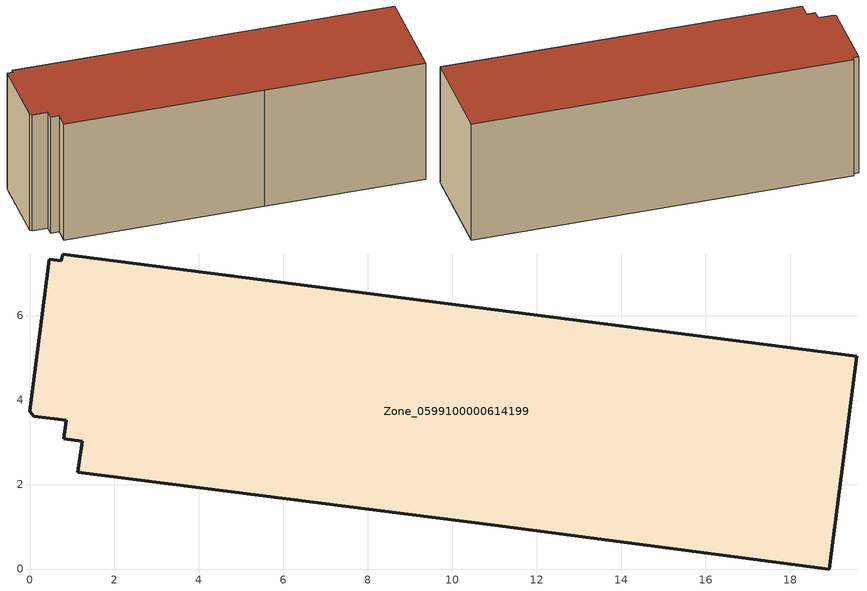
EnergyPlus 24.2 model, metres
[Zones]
Zone_0599100000614199
 floor ground (C_G): 0.86,3.52 0.09,3.62 0,3.73 0.46,7.33 0.75,7.3 0.78,7.46 19.57,5.04 18.92,0 11,1.03 1.13,2.3 1.24,3.03 0.81,3.08 z0
 wall outside (C_F): 19.57,5.04 0.78,7.46 0.75,7.3 0.46,7.33 0,3.73 0.09,3.62 0.86,3.52 0.81,3.08 1.24,3.03 1.13,2.3 11,1.03 18.92,0 19.57,5.04 z0:6.63
 roof outside (C_R): 0.75,7.3 0.46,7.33 0,3.73 0.09,3.62 0.86,3.52 0.81,3.08 1.24,3.03 1.13,2.3 11,1.03 18.92,0 19.57,5.04 0.78,7.46 z6.63
[BUILDING]
Pand.0599100000614199: North Axis=0; Terrain=City; Loads Convergence Tolerance Value=0.04; Temperature Convergence Tolerance Value=0.4; Solar Distribution=FullExterior; Maximum Number of Warmup Days=25; Minimum Number of Warmup Days=1
[Site:Location]
Rotterdam.The.Hague.AP_ZH_NLD Design_Conditions: Latitude=51.96; Longitude=4.45; Time Zone=1; Elevation=-4.5
[SITE:GROUNDTEMPERATURE:BUILDINGSURFACE]
18, 18, 18, 18, 18, 18, 18, 18, 18, 18, 18, 18
[MATERIAL] Thermal Absorptance=0.9; Solar Absorptance=0.7; Visible Absorptance=0.7
Name | Roughness | Thickness | Conductivity | Density | Specific Heat
G.TC.1946 | MediumSmooth | 0.15 | 1 | 540 | 1210
F.TC.1946 | Rough | 0.3 | 0.857143 | 1920 | 840
R.TC.1946 | MediumRough | 0.2 | 0.909091 | 1500 | 1000
[CONSTRUCTION]
C_G: G.TC.1946
C_F: F.TC.1946
C_R: R.TC.1946
[ZONE]
Zone_0599100000614199: Type=1; Multiplier=1; Ceiling Height=Autocalculate; Volume=Autocalculate; Floor Area=autocalculate; Part of Total Floor Area=Yes
[ZONEINFILTRATION:DESIGNFLOWRATE]
Infil_Zone_0599100000614199: Zone or ZoneList or Space or SpaceList=Zone_0599100000614199; Schedule=AlwaysOn; Design Flow Rate Calculation Method=Flow/Area; Flow Rate per Floor Area=0.003; Constant Term Coefficient=1; Temperature Term Coefficient=0; Velocity Term Coefficient=0; Velocity Squared Term Coefficient=0
[HVACTEMPLATE:ZONE:IDEALLOADSAIRSYSTEM]
Zone_0599100000614199: Maximum Heating Supply Air Temperature=50; Minimum Cooling Supply Air Temperature=13; Maximum Heating Supply Air Humidity Ratio=0.0156; Minimum Cooling Supply Air Humidity Ratio=0.0077; Heating Limit=NoLimit; Cooling Limit=NoLimit; Dehumidification Control Type=ConstantSensibleHeatRatio; Cooling Sensible Heat Ratio=0.7; Dehumidification Setpoint=60; Humidification Control Type=None; Humidification Setpoint=30; Outdoor Air Method=None; Outdoor Air Flow Rate per Person=0.00944; Outdoor Air Flow Rate per Zone Floor Area=0; Outdoor Air Flow Rate per Zone=0; Demand Controlled Ventilation Type=None; Outdoor Air Economizer Type=NoEconomizer; Heat Recovery Type=None; Sensible Heat Recovery Effectiveness=0.7; Latent Heat Recovery Effectiveness=0.65
[ZONECONTROL:THERMOSTAT]
ThermostatControl_Zone_0599100000614199: Zone or ZoneList=Zone_0599100000614199; Control Type Schedule=DualSetpointControlType; Control 1=Thermostat_Zone_0599100000614199; Temperature Difference Between Cutout And Setpoint=0
[THERMOSTATSETPOINT:DUALSETPOINT]
Thermostat_Zone_0599100000614199: Heating Setpoint Temperature Schedule=HeatingSetpoint_Zone_0599100000614199; Cooling Setpoint Temperature Schedule=CoolingSetpoint_Zone_0599100000614199
[SCHEDULE:COMPACT]
HeatingSetpoint_Zone_0599100000614199: Through: 12/31, For: AllDays, Until: 24:00, 21
CoolingSetpoint_Zone_0599100000614199: Through: 12/31, For: AllDays, Until: 24:00, 24
DualSetpointControlType: Through: 12/31, For: AllDays, Until: 24:00, 4
AlwaysOn: Through: 12/31, For: AllDays, Until: 24:00, 1
